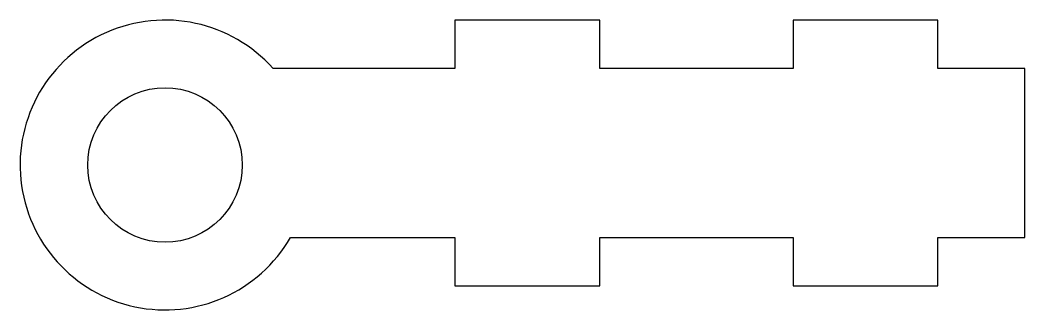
# Model space of a CAD drawing. Header units: inches. Extents: x -0.38 to 2.23, y -0.38 to 0.38.
import ezdxf

# ---------------------------------------------------------------- set-up
doc = ezdxf.new("R2010")
doc.units = ezdxf.units.IN
doc.header["$MEASUREMENT"] = 0

msp = doc.modelspace()

# ---------------------------------------------------------------- linework, layer by layer
at = {"linetype": 'Continuous', "lineweight": 25}
for p, q in [((1.125, 0.375), (0.75, 0.375)), ((0.75, 0.375), (0.75, 0.25)), ((1.125, 0.25), (1.125, 0.375)), ((1.625, 0.375), (1.625, 0.25)), ((2, 0.375), (1.625, 0.375)), ((2, 0.25), (2, 0.375)), ((0.75, 0.25), (0.2795, 0.25)), ((1.625, 0.25), (1.125, 0.25)), ((2.225, 0.25), (2, 0.25)), ((2.225, -0.1875), (2.225, 0.25)), ((0.3248, -0.1875), (0.75, -0.1875)), ((0.75, -0.1875), (0.75, -0.3125)), ((1.125, -0.3125), (1.125, -0.1875)), ((1.125, -0.1875), (1.625, -0.1875)), ((1.625, -0.1875), (1.625, -0.3125)), ((2, -0.3125), (2, -0.1875)), ((2, -0.1875), (2.225, -0.1875)), ((0.75, -0.3125), (1.125, -0.3125)), ((1.625, -0.3125), (2, -0.3125))]:
    msp.add_line(p, q, dxfattribs=at)
msp.add_circle((0, 0), 0.2, dxfattribs=at)
msp.add_arc((0, 0), 0.375, 41.8103, 330, dxfattribs=at)

doc.saveas('drawing.dxf')
